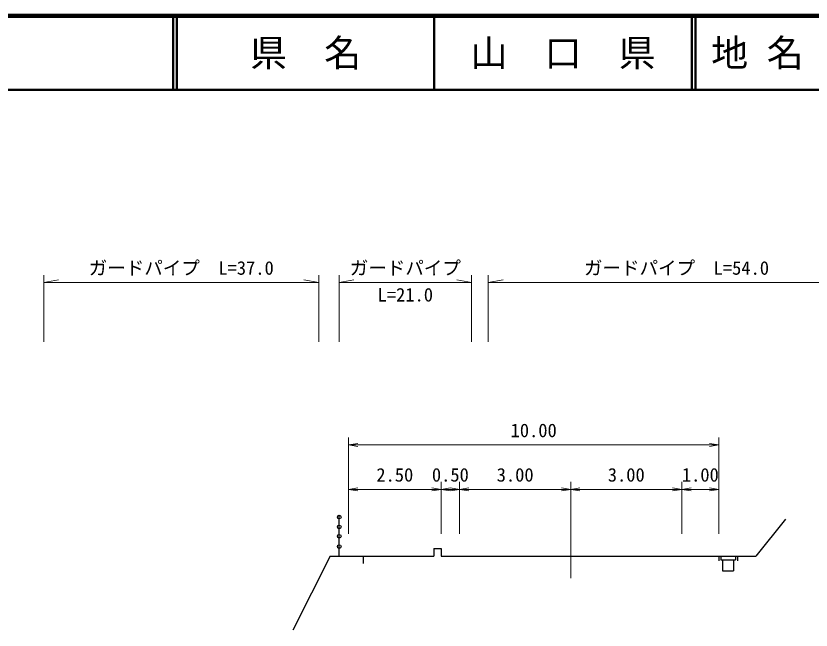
# Model space of a CAD drawing. Units: millimetres at full size, sheet at 1:1000, with parts at other scales. Extents: x 40000 to 680000, y 20000 to 380000.
# Drawn here: x 276508 to 383872, y 297068 to 380000 of the extents above; entities that cross this region are included whole.
import ezdxf
from ezdxf.enums import TextEntityAlignment as Align

# ---------------------------------------------------------------- set-up
doc = ezdxf.new("R2010")
doc.units = ezdxf.units.MM
doc.header["$LTSCALE"] = 1000
doc.linetypes.add('CHAIN', pattern=[18.5, 12, -1.5, 3.5, -1.5])
for name, color, linetype, lineweight in [('M-BGD', 7, 'Continuous', 25), ('M-BMK', 2, 'CHAIN', 13), ('M-STR-HTXT', 7, 'Continuous', 13), ('M-TTL', 2, 'Continuous', 140), ('M-TTL-LINE', 7, 'Continuous', 50)]:
    doc.layers.add(name, color=color, linetype=linetype, lineweight=lineweight)
doc.layers.add('M-TTL-TXT', color=7, linetype='Continuous')
doc.styles.add('ＭＳ ゴシック', font='')
doc.styles.get('ＭＳ ゴシック').set_extended_font_data('MS Gothic')

# ---------------------------------------------------------------- blocks, each defined once
blk = doc.blocks.new('open_arrow')
at = {"color": 0, "linetype": 'Continuous', "lineweight": -2}
blk.add_lwpolyline([(7.5, 1.25), (0, 0), (7.5, -1.25)], dxfattribs=at)

msp = doc.modelspace()

# ---------------------------------------------------------------- linework, layer by layer
at = {"layer": 'M-BGD'}
for p, q in [((320166, 307068), (320166, 312568)), ((380416, 312068), (376416, 307068)), ((318916, 307068), (313916, 297068)), ((318916, 307068), (332916, 307068)), ((323416, 307068), (323416, 306068)), ((332916, 308068), (332916, 307068)), ((332916, 308068), (333916, 308068)), ((333916, 308068), (333916, 307068)), ((333916, 307068), (376416, 307068)), ((371416, 307068), (371416, 306398)), ((371666, 307068), (371666, 306568)), ((373666, 307068), (373666, 306568)), ((373916, 307068), (373916, 306398)), ((371666, 306568), (373666, 306568)), ((371916, 306568), (371916, 305068)), ((373416, 306568), (373416, 305068)), ((371916, 305068), (373416, 305068))]:
    msp.add_line(p, q, dxfattribs=at)
for centre in [(320166, 312322), (320166, 311003), (320166, 309732), (320166, 308338)]:
    msp.add_circle(centre, 250, dxfattribs=at)
at = {"layer": 'M-BMK'}
msp.add_line((351416, 310068), (351416, 304068), dxfattribs=at)
at = {"layer": 'M-STR-HTXT'}
for p, q in [((280266, 345000), (280266, 336000)), ((317400, 345000), (317400, 336000)), ((320154, 345000), (320154, 336000)), ((338019, 345000), (338019, 336000)), ((340283, 345000), (340283, 336000)), ((280266, 344000), (282266, 344350)), ((280266, 344000), (317400, 344000)), ((317400, 344000), (315400, 344350)), ((320154, 344000), (322154, 344350)), ((320154, 344000), (338019, 344000)), ((338019, 344000), (336019, 344350)), ((340283, 344000), (342283, 344350)), ((340283, 344000), (391119, 344000)), ((321416, 310068), (321416, 323068)), ((371416, 310068), (371416, 323068)), ((321416, 322068), (371416, 322068)), ((333916, 310068), (333916, 317068)), ((336416, 310068), (336416, 317068)), ((351416, 310068), (351416, 317068)), ((366416, 310068), (366416, 317068)), ((321416, 316068), (333916, 316068)), ((333916, 316068), (336416, 316068)), ((336416, 316068), (351416, 316068)), ((351416, 316068), (366416, 316068)), ((366416, 316068), (371416, 316068))]:
    msp.add_line(p, q, dxfattribs=at)
at = {"layer": 'M-TTL'}
msp.add_line((680000, 380000), (40000, 380000), dxfattribs=at)
at = {"layer": 'M-TTL-LINE'}
for p, q in [((297750, 380000), (297750, 370000)), ((298250, 380000), (298250, 370000)), ((333000, 380000), (333000, 370000)), ((367750, 380000), (367750, 370000)), ((368250, 380000), (368250, 370000)), ((40000, 370000), (680000, 370000))]:
    msp.add_line(p, q, dxfattribs=at)

# ---------------------------------------------------------------- block references
at = {"layer": 'M-STR-HTXT', "xscale": 167, "yscale": 167}
for p in [(321416, 322068), (321416, 316068), (333916, 316068), (336416, 316068), (351416, 316068), (366416, 316068)]:
    msp.add_blockref('open_arrow', p, dxfattribs=at)
at = {"layer": 'M-STR-HTXT', "xscale": 167, "yscale": 167, "rotation": 180}
for p in [(371416, 322068), (333916, 316068), (336416, 316068), (351416, 316068), (366416, 316068), (371416, 316068)]:
    msp.add_blockref('open_arrow', p, dxfattribs=at)

# ---------------------------------------------------------------- texts
at = {"layer": 'M-STR-HTXT', "style": 'ＭＳ ゴシック'}
for s, p in [('ガードパイプ\u3000L=37.0', (298833, 344500)), ('ガードパイプ', (329086, 344500)), ('ガードパイプ\u3000L=54.0', (365701, 344500)), ('L=21.0', (329086, 340885)), ('10.00', (346416, 322568)), ('2.50', (327666, 316568)), ('0.50', (335166, 316568)), ('3.00', (343916, 316568)), ('3.00', (358916, 316568)), ('1.00', (368916, 316568))]:
    msp.add_text(s, height=1833, dxfattribs=at).set_placement(p, align=Align.BOTTOM_CENTER)
at = {"layer": 'M-TTL-TXT', "style": 'ＭＳ ゴシック'}
for s, p in [('県\u3000名', (315625, 375000)), ('山\u3000口\u3000県', (350375, 375000))]:
    msp.add_text(s, height=3666, dxfattribs=at).set_placement(p, align=Align.MIDDLE_CENTER)
msp.add_text('地 名', height=3666, dxfattribs=at).set_placement((370380, 375000), align=Align.MIDDLE_LEFT)

doc.saveas('drawing.dxf')
